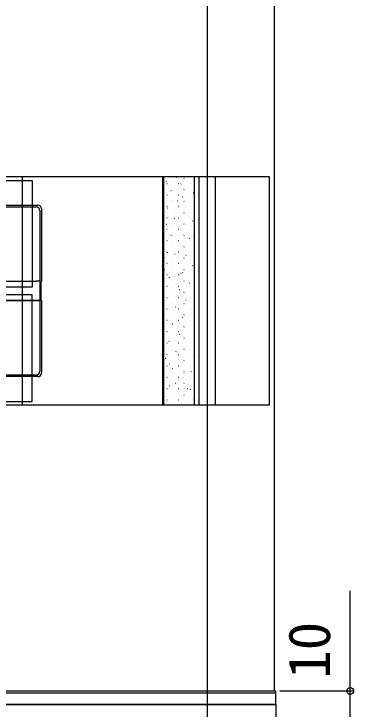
# Model space of a CAD drawing. Units: millimetres, scale not verified. Extents: x -875 to 875, y -1299 to 1293.
# Drawn here: x -120.5 to -31.2, y 145.9 to 328.4 of the extents above; entities that cross this region are included whole.
import ezdxf
from ezdxf.enums import TextEntityAlignment as Align

# ---------------------------------------------------------------- set-up
doc = ezdxf.new("R2010")
doc.units = ezdxf.units.MM
doc.header["$LTSCALE"] = 8
for name, color, linetype in [('0-3_YKK_12', 2, 'Continuous'), ('0-4_YKK_13', 4, 'Continuous'), ('0-5_YKK_D', 6, 'Continuous'), ('0-7_YSS_K', 3, 'Continuous')]:
    doc.layers.add(name, color=color, linetype=linetype)
doc.styles.add('ＭＳ ゴシック', font='')
doc.styles.get('ＭＳ ゴシック').set_extended_font_data('MS Gothic')

msp = doc.modelspace()

# ---------------------------------------------------------------- linework, layer by layer
at = {"layer": '0-3_YKK_12'}
for p in [(-52.23, 790.7), (-252.23, 150.7)]:
    msp.add_line(p, (-52.23, 150.7), dxfattribs=at)
at = {"layer": '0-4_YKK_13'}
for p, q in [((-118.23, 225.7), (-118.23, 285.7)), ((-81.432, 225.7), (-81.432, 285.7)), ((-81.184, 225.7), (-81.184, 285.7)), ((-78.863, 285.184), (-78.913, 285.184)), ((-77.771, 285.454), (-77.781, 285.451)), ((-75.823, 285.184), (-75.873, 285.184)), ((-71.906, 225.7), (-71.906, 285.7)), ((-67.63, 225.7), (-67.63, 285.7)), ((-80.562, 284.466), (-80.571, 284.463)), ((-80.288, 283.809), (-80.338, 283.809)), ((-77.248, 283.809), (-77.298, 283.809)), ((-76.795, 282.959), (-76.805, 282.955)), ((-76.574, 283.776), (-76.657, 283.721)), ((-74.208, 283.809), (-74.258, 283.809)), ((-74.052, 283.93), (-74.062, 283.927)), ((-79.916, 281.854), (-79.925, 281.851)), ((-79.263, 281.996), (-79.346, 281.941)), ((-78.863, 282.194), (-78.913, 282.194)), ((-75.823, 282.194), (-75.873, 282.194)), ((-73.406, 281.318), (-73.416, 281.315)), ((-80.288, 280.819), (-80.338, 280.819)), ((-78.94, 279.359), (-78.949, 279.355)), ((-78.863, 279.204), (-78.913, 279.204)), ((-77.458, 279.273), (-77.542, 279.218)), ((-77.248, 280.819), (-77.298, 280.819)), ((-76.197, 280.33), (-76.206, 280.327)), ((-75.823, 279.204), (-75.873, 279.204)), ((-74.208, 280.819), (-74.258, 280.819)), ((-182.23, 278.2), (-114.229, 278.2)), ((-182.23, 278.075), (-114.666, 277.766)), ((-80.288, 277.829), (-80.338, 277.829)), ((-80.147, 277.493), (-80.231, 277.438)), ((-77.248, 277.829), (-77.298, 277.829)), ((-75.551, 277.718), (-75.56, 277.714)), ((-74.208, 277.829), (-74.258, 277.829)), ((-113.672, 276.767), (-113.672, 258.236)), ((-113.23, 277.206), (-113.23, 258.2)), ((-81.084, 275.758), (-81.093, 275.755)), ((-78.863, 276.214), (-78.913, 276.214)), ((-78.341, 276.73), (-78.35, 276.726)), ((-75.823, 276.214), (-75.873, 276.214)), ((-80.288, 274.839), (-80.338, 274.839)), ((-78.343, 274.77), (-78.426, 274.714)), ((-77.695, 274.117), (-77.704, 274.114)), ((-77.248, 274.839), (-77.298, 274.839)), ((-74.575, 275.222), (-74.584, 275.219)), ((-74.208, 274.839), (-74.258, 274.839)), ((-73.54, 274.031), (-73.623, 273.975)), ((-81.032, 272.99), (-81.115, 272.934)), ((-80.485, 273.129), (-80.494, 273.126)), ((-78.863, 273.224), (-78.913, 273.224)), ((-75.823, 273.224), (-75.873, 273.224)), ((-73.976, 272.593), (-73.985, 272.59)), ((-80.288, 271.849), (-80.338, 271.849)), ((-79.839, 270.517), (-79.848, 270.514)), ((-79.227, 270.266), (-79.31, 270.211)), ((-78.863, 270.234), (-78.913, 270.234)), ((-77.248, 271.849), (-77.298, 271.849)), ((-76.719, 271.622), (-76.728, 271.619)), ((-75.823, 270.234), (-75.873, 270.234)), ((-74.208, 271.849), (-74.258, 271.849)), ((-80.288, 268.859), (-80.338, 268.859)), ((-77.248, 268.859), (-77.298, 268.859)), ((-76.12, 268.993), (-76.129, 268.99)), ((-74.424, 269.527), (-74.508, 269.472)), ((-74.208, 268.859), (-74.258, 268.859)), ((-73.33, 269.981), (-73.339, 269.978)), ((-78.863, 267.244), (-78.913, 267.244)), ((-78.863, 268.022), (-78.872, 268.019)), ((-75.823, 267.244), (-75.873, 267.244)), ((-80.288, 265.869), (-80.338, 265.869)), ((-80.111, 265.763), (-80.195, 265.708)), ((-78.264, 265.393), (-78.274, 265.39)), ((-77.248, 265.869), (-77.298, 265.869)), ((-75.474, 266.381), (-75.483, 266.378)), ((-75.309, 265.024), (-75.392, 264.969)), ((-74.208, 265.869), (-74.258, 265.869)), ((-81.007, 264.422), (-81.017, 264.418)), ((-80.288, 262.879), (-80.338, 262.879)), ((-78.863, 264.254), (-78.913, 264.254)), ((-77.618, 262.781), (-77.628, 262.777)), ((-77.248, 262.879), (-77.298, 262.879)), ((-75.823, 264.254), (-75.873, 264.254)), ((-74.498, 263.886), (-74.507, 263.882)), ((-74.208, 262.879), (-74.258, 262.879)), ((-80.996, 261.26), (-81.079, 261.205)), ((-80.408, 261.793), (-80.418, 261.789)), ((-78.863, 261.264), (-78.913, 261.264)), ((-75.823, 261.264), (-75.873, 261.264)), ((-73.899, 261.257), (-73.909, 261.253)), ((-73.504, 262.301), (-73.587, 262.246)), ((-80.288, 259.889), (-80.338, 259.889)), ((-79.762, 259.181), (-79.772, 259.177)), ((-77.248, 259.889), (-77.298, 259.889)), ((-76.642, 260.285), (-76.652, 260.282)), ((-76.193, 260.521), (-76.277, 260.466)), ((-74.208, 259.889), (-74.258, 259.889)), ((-123.965, 258.252), (-114.671, 258.252)), ((-113.567, 258.201), (-123.957, 258.228)), ((-113.672, 258.236), (-113.567, 258.201)), ((-113.567, 253.199), (-113.567, 258.201)), ((-113.335, 258.165), (-113.23, 258.2)), ((-113.335, 253.235), (-113.335, 258.165)), ((-78.863, 258.274), (-78.913, 258.274)), ((-76.043, 257.657), (-76.053, 257.653)), ((-75.823, 258.274), (-75.873, 258.274)), ((-74.388, 257.798), (-74.472, 257.743)), ((-73.253, 258.645), (-73.262, 258.641)), ((-80.288, 256.899), (-80.338, 256.899)), ((-78.786, 256.685), (-78.796, 256.682)), ((-77.248, 256.899), (-77.298, 256.899)), ((-77.078, 256.018), (-77.161, 255.963)), ((-74.208, 256.899), (-74.258, 256.899)), ((-80.288, 253.909), (-80.338, 253.909)), ((-78.863, 255.284), (-78.913, 255.284)), ((-78.187, 254.056), (-78.197, 254.053)), ((-77.248, 253.909), (-77.298, 253.909)), ((-75.823, 255.284), (-75.873, 255.284)), ((-75.397, 255.044), (-75.407, 255.041)), ((-74.208, 253.909), (-74.258, 253.909)), ((-123.965, 253.148), (-114.671, 253.148)), ((-113.567, 253.199), (-123.957, 253.172)), ((-113.672, 253.164), (-113.567, 253.199)), ((-113.672, 253.164), (-113.672, 234.633)), ((-113.23, 253.2), (-113.335, 253.235)), ((-113.23, 253.2), (-113.23, 234.194)), ((-80.931, 253.085), (-80.94, 253.082)), ((-78.863, 252.294), (-78.913, 252.294)), ((-75.823, 252.294), (-75.873, 252.294)), ((-75.273, 253.295), (-75.356, 253.239)), ((-74.421, 252.549), (-74.431, 252.546)), ((-80.332, 250.456), (-80.341, 250.453)), ((-80.288, 250.919), (-80.338, 250.919)), ((-77.962, 251.515), (-78.045, 251.459)), ((-77.541, 251.444), (-77.551, 251.441)), ((-77.248, 250.919), (-77.298, 250.919)), ((-74.208, 250.919), (-74.258, 250.919)), ((-78.863, 249.304), (-78.913, 249.304)), ((-76.566, 248.949), (-76.575, 248.945)), ((-76.157, 248.791), (-76.241, 248.736)), ((-75.823, 249.304), (-75.873, 249.304)), ((-73.822, 249.92), (-73.832, 249.917)), ((-80.288, 247.929), (-80.338, 247.929)), ((-79.686, 247.844), (-79.695, 247.841)), ((-78.846, 247.011), (-78.93, 246.956)), ((-77.248, 247.929), (-77.298, 247.929)), ((-75.967, 246.32), (-75.976, 246.317)), ((-74.208, 247.929), (-74.258, 247.929)), ((-80.288, 244.939), (-80.338, 244.939)), ((-78.863, 246.314), (-78.913, 246.314)), ((-78.71, 245.349), (-78.719, 245.345)), ((-77.248, 244.939), (-77.298, 244.939)), ((-75.823, 246.314), (-75.873, 246.314)), ((-74.208, 244.939), (-74.258, 244.939)), ((-78.863, 243.324), (-78.913, 243.324)), ((-78.111, 242.72), (-78.12, 242.716)), ((-77.042, 244.288), (-77.125, 244.233)), ((-75.823, 243.324), (-75.873, 243.324)), ((-75.321, 243.708), (-75.33, 243.704)), ((-80.854, 241.748), (-80.863, 241.745)), ((-80.288, 241.949), (-80.338, 241.949)), ((-79.731, 242.508), (-79.814, 242.453)), ((-77.248, 241.949), (-77.298, 241.949)), ((-74.345, 241.212), (-74.354, 241.209)), ((-74.208, 241.949), (-74.258, 241.949)), ((-80.255, 239.119), (-80.264, 239.116)), ((-78.863, 240.334), (-78.913, 240.334)), ((-77.926, 239.785), (-78.009, 239.73)), ((-77.465, 240.107), (-77.474, 240.104)), ((-75.823, 240.334), (-75.873, 240.334)), ((-80.615, 238.005), (-80.699, 237.95)), ((-80.288, 238.959), (-80.338, 238.959)), ((-78.863, 237.344), (-78.913, 237.344)), ((-77.248, 238.959), (-77.298, 238.959)), ((-76.489, 237.612), (-76.498, 237.609)), ((-75.823, 237.344), (-75.873, 237.344)), ((-74.208, 238.959), (-74.258, 238.959)), ((-73.746, 238.583), (-73.755, 238.58)), ((-80.288, 235.969), (-80.338, 235.969)), ((-79.609, 236.507), (-79.618, 236.504)), ((-77.248, 235.969), (-77.298, 235.969)), ((-74.208, 235.969), (-74.258, 235.969)), ((-114.666, 233.634), (-182.23, 233.325)), ((-78.863, 234.354), (-78.913, 234.354)), ((-78.811, 235.282), (-78.894, 235.227)), ((-78.633, 234.012), (-78.642, 234.009)), ((-75.89, 234.983), (-75.899, 234.98)), ((-75.823, 234.354), (-75.873, 234.354)), ((-74.008, 234.543), (-74.091, 234.488)), ((-114.229, 233.2), (-182.23, 233.2)), ((-80.288, 232.979), (-80.338, 232.979)), ((-77.248, 232.979), (-77.298, 232.979)), ((-75.244, 232.371), (-75.253, 232.368)), ((-74.208, 232.979), (-74.258, 232.979)), ((-80.777, 230.412), (-80.787, 230.408)), ((-80.288, 229.989), (-80.338, 229.989)), ((-79.695, 230.779), (-79.778, 230.723)), ((-78.863, 231.364), (-78.913, 231.364)), ((-78.034, 231.383), (-78.044, 231.38)), ((-77.248, 229.989), (-77.298, 229.989)), ((-75.823, 231.364), (-75.873, 231.364)), ((-74.892, 230.04), (-74.976, 229.984)), ((-74.208, 229.989), (-74.258, 229.989)), ((-78.863, 228.374), (-78.913, 228.374)), ((-77.388, 228.771), (-77.398, 228.767)), ((-75.823, 228.374), (-75.873, 228.374)), ((-74.268, 229.876), (-74.277, 229.872)), ((-80.579, 226.275), (-80.663, 226.22)), ((-80.288, 226.999), (-80.338, 226.999)), ((-80.178, 227.783), (-80.188, 227.779)), ((-77.248, 226.999), (-77.298, 226.999)), ((-76.412, 226.275), (-76.422, 226.272)), ((-74.208, 226.999), (-74.258, 226.999)), ((-73.669, 227.247), (-73.679, 227.243)), ((-73.212, 225.7), (-81.432, 225.7)), ((-252.73, 150.7), (-51.73, 150.7)), ((-252.73, 150.2), (-51.73, 150.2)), ((-51.73, 147.2), (-252.73, 147.2))]:
    msp.add_line(p, q, dxfattribs=at)
for points in [[(-250.93, 285.7), (-53.53, 285.7), (-53.53, 225.7), (-250.93, 225.7)], [(-143.73, 284.7), (-115.73, 284.7), (-115.73, 256.7), (-143.73, 256.7)], [(-143.73, 226.7), (-115.73, 226.7), (-115.73, 254.7), (-143.73, 254.7)]]:
    msp.add_lwpolyline(points, close=True, dxfattribs=at)
for points in [[(-81.432, 285.7), (-73.212, 285.7), (-73.212, 225.7)], [(-252.73, 150.2), (-51.73, 150.2), (-51.73, 150.7)], [(-252.73, 147.2), (-51.73, 147.2), (-51.73, 150.2)], [(-51.73, 147.2), (-51.73, 140.7), (-234.73, 140.7)]]:
    msp.add_lwpolyline(points, dxfattribs=at)
for centre, start, end in [((-114.674, 276.764), 0.18156, 89.55613), ((-114.674, 234.636), 270.44387, 359.81844)]:
    msp.add_arc(centre, 1.002, start, end, dxfattribs=at)
for centre, major_axis, ratio, start_param, end_param in [((-114.236, 277.199), (-0.883, -0.487), 0.991424, 2.6412593, 4.2047718), ((-114.671, 258.235), (-1, 0), 0.017455, 3.1939525, 4.712389), ((-114.671, 253.165), (-1, 0), 0.017455, 1.5707963, 3.0892328), ((-114.236, 234.201), (-0.883, 0.487), 0.991424, 2.0784135, 3.641926)]:
    msp.add_ellipse(centre, major_axis=major_axis, ratio=ratio, start_param=start_param, end_param=end_param, dxfattribs=at)
at = {"layer": '0-5_YKK_D'}
msp.add_line((-50.73, 150.7), (-31.23, 150.7), dxfattribs=at)
msp.add_lwpolyline([(-32.23, 140.7), (-32.23, 150.7), (-32.23, 176.95)], dxfattribs=at)
msp.add_circle((-32.23, 150.7), 0.875, dxfattribs=at)
at = {"layer": '0-7_YSS_K'}
msp.add_line((-69.73, 140.7), (-69.73, 808.2), dxfattribs=at)

# ---------------------------------------------------------------- texts
at = {"layer": '0-5_YKK_D', "style": 'ＭＳ ゴシック'}
msp.add_text('10', height=11, rotation=90, dxfattribs=at).set_placement((-34.23, 153.899), align=Align.BOTTOM_LEFT)

doc.saveas('drawing.dxf')
